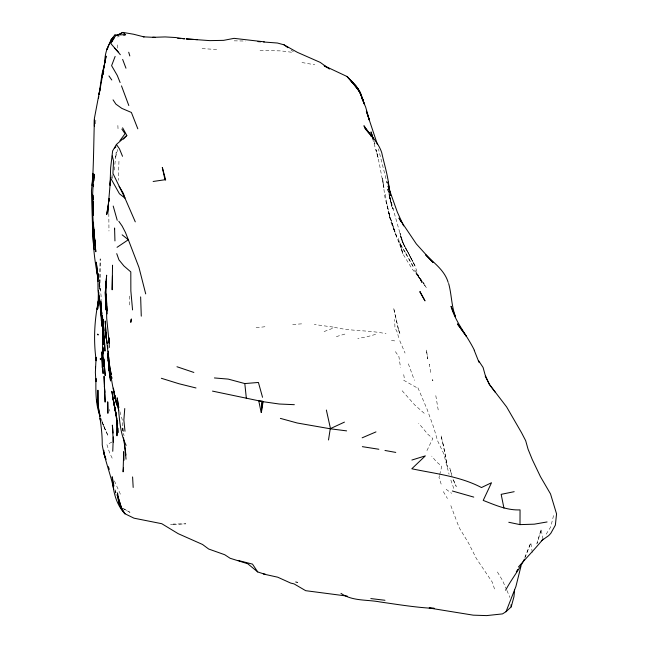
<?xml version="1.0" encoding="UTF-8"?>
<svg xmlns="http://www.w3.org/2000/svg" width="648" height="648" viewBox="0 0 648 648"><rect width="100%" height="100%" fill="white"/><g stroke="black" fill="none" stroke-linecap="round" stroke-linejoin="round"><path stroke-width="0.49" stroke-dasharray="3.24 2.43" d="M108.815 213.403L108.969 231.036M118.957 161.287L118.373 180.298M99.055 288.822L100.181 258.819L100.464 273.359L99.622 290.012M95.604 123.468L95.855 120.512L95.548 123.363M111.788 177.714L112.128 174.774L111.78 177.593M112.347 178.451L112.768 176.531M439.457 475.591L438.996 477.479L441.28 484.469M439.692 474.652L441.798 466.155L436.598 462L431.762 456.135M114.218 170.027L116.227 152.207L115.636 157.172L117.661 149.396M553.546 515.573L550.719 526.954L545.608 535.062M543.048 539.12L541.129 529.61L537.224 543.356M536.763 543.883L541.129 529.61M532.292 552.363L530.793 542.854L525.163 557.418M524.775 557.483L530.793 542.854M426.943 450.611L432.832 438.502L427.899 434.306L418.673 423.257M111.991 442.058L106.928 444.633L109.609 452.863L112.396 458.614M324.105 331.549L333.234 328.099M336.353 336.612L345.384 333.923M117.409 37.009L119.232 36.49M375.557 334.384L366.614 336.895L357.761 338.459M391.481 340.427L396.851 341.229M256.106 327.758L265.17 326.714M292.702 324.478L301.879 323.838M260.026 50.447L281.086 50.9L292.92 52.407M234.163 40.84L245.592 41.035M202.103 48.624L217.461 49.523M333.04 327.07L314.296 324.478M301.976 62.532L314.79 64.792M334.457 327.289C351.402 331.411 369.085 329.986 386.038 333.744M416.348 387.407L403.785 380.311L404.36 378.489L403.429 372.859M122.44 508.154L129.551 512.106L130.726 513.759M123.8 508.842L129.551 512.106M446.14 489.313L451.656 493.314M291.025 50.001L293.35 51.727M424.213 413.27L414.858 405.073L401.72 390.282M395.393 351.629L398.917 356.643L400.521 367.562M497.421 571.981L502.362 580.187L506.201 588.74M443.329 491.605L447.444 498.515M421.848 282.398L414.752 270.005L421.848 282.398L417.093 274.282L426.522 287.923L416.097 272.921L424.148 283.865L412.16 268.928L402.789 253.757L398.237 238.189M114.413 480.897L121.338 496.344M418.689 276.931L415.052 265.972L405.875 248.314L412.363 260.707M408.337 252.801L415.052 265.972L402.044 241.072L406.571 250.436L400.213 236.002L403.955 245.389L400.002 233.069L401.979 240.359L389.286 195.388L393.093 209.15L390.979 202.079M399.784 340.767L405.065 353.079M453.057 479.415L456.249 486.51L452.774 478.346M101.874 421.986L108.135 435.974L102.238 422.852M417.928 387.796L427.089 409.277L433.812 427.729L437.513 440.616L443.661 453.527L449.08 474.239M450.838 505.651L456.451 520.474M506.947 590.49L509.919 597.472M115.692 493.663L116.446 495.469M457.01 522.118L459.408 528.039L468.488 542.975L476.426 558.616L492.383 582.309L495.129 590.976M453.746 488.43L450.109 477.779M101.145 418.673L105.268 429.851L102.182 422.026M109.245 409.382L109.885 411.172M408.37 363.844L414.42 380.416M392.056 223.358L396.924 237.605L390.987 222.191L386.508 202.314L390.104 217.364L396.924 237.605L401.177 248.257M374.05 141.337L374.892 143.937L373.993 141.167M391.57 221.802L395.013 232.381L388.355 211.548M115.069 489.726L116.583 494.384M372.519 138.324L378.278 158.404L375.978 149.623L379.234 163.183L383.883 187.628L382.458 177.633L384.936 197.219L390.72 220.838L388.598 212.317M119.904 411.626L122.148 419.378L123.655 434.03M452.085 476.572L449.809 467.994L451.859 475.713M114.963 490.803L115.449 492.707M429.47 364.946L429.308 364.306L430.977 374.05M386.759 181.869L387.05 183.019L378.432 148.886M389.659 197.446L391.943 206.874L389.002 193.59L391.943 206.874M398.577 337.649L397.418 332.521L394.94 327.613L394.705 319.415M122.359 428.028L124.043 435.748M115.109 490.844L115.498 492.723M435.804 395.636L438.202 409.925M385.39 194.335L386.905 205.149M122.269 428.045L122.65 430.993M99.411 282.423L101.08 295.674L101.129 300.623M99.395 282.471L100.294 290.247L99.039 279.215M98.852 283.573L99.33 289.502M117.863 125.469L118.058 129.47M129.268 296.087L129.559 305.872M117.58 44.882L117.604 49.791M173.769 524.038L170.74 524.629L185.798 523.835L173.769 524.038M405.405 252.477L398.447 240.951L413.667 267.413L405.405 252.477M398.512 329.468L393.611 307.978L398.342 329.387L400.156 334.473L398.512 329.468M402.789 253.757L400.002 242.935L402.789 253.757M389.926 197.956L387.407 188.05L390.89 202.144L389.926 197.956M432.759 380.23L432.605 379.582L432.88 380.741L432.759 380.23M443.2 444.641L441.013 435.391L444.836 452.255L447.282 466.722L443.2 444.641M427.761 358.879L426.376 349.709L427.761 358.879"/><path stroke-width="0.97" d="M93.62 238.707L93.531 222.709M103.421 358.328L103.421 360.199L103.429 358.214M117.118 420.414L116.972 435.82L117.094 421.338M98.399 290.255L98.067 308.408M547.074 521.956L534.292 524.175L519.996 524.621L520.052 509.887C507.06 510.503 495.056 504.986 483.214 500.41L491.516 482.736L481.472 487.547C459.837 476.183 435.351 473.761 411.812 468.771L425.339 455.86L411.885 460.04M93.272 222.207C92.437 240.611 94.146 259.038 97.864 277.069L97.006 271.625L98.091 281.621M117.96 428.142L117.936 432.702L117.167 422.375L111.837 391.295L117.596 423.509M112.428 276.234L112.161 289.802L112.533 265.186L112.509 268.199M98.302 305.508L98.852 298.752C94.47 319.156 93.247 340.038 96.22 360.734L96.115 357.307L95.369 372.503L95.912 381.632L95.928 378.392C95.783 390.906 95.459 404.085 100.043 415.943M102.992 347.182L102.838 354.108L103.097 348.122M93.855 180.922L94.357 174.255C91.473 194.578 92.413 215.209 94.26 235.564M98.828 292.305L98.431 301.636L98.796 298.38M103.267 344.129L103.348 342.136M92.988 197.122L92.85 199.981L92.899 195.113L92.98 215.525L92.761 205.376L92.996 211.41M93.482 186.632L93.571 184.729M112.76 451.3L113.303 436.963M92.964 174.272L92.251 185.62C93.701 163.62 93.709 141.596 94.406 119.54L94.422 126.271M95.45 367.967L95.54 366.606M262.197 401.185L261.16 412.42L258.755 400.853L262.197 401.185L261.371 412.476L263.08 401.703L212.504 391.109M135.286 221.851L124.951 198.094L119.443 193.784L110.63 178.054L110.055 185.263L110.67 167.597L112.631 150.879L116.413 144.447L126.814 135.464L122.618 127.818M124.756 408.532L123.857 420.082L124.999 431.252M514.585 589.842L513.961 596.735L511.215 606.852L506.023 611.696L502.484 613.899L486.624 615.6L473.251 615.163L429.203 608.027L434.192 608.278M110.63 178.054L107.706 212.795L108.581 204.29M113.311 442.09L112.371 425.145L113.108 433.026M123.476 468.002L123.088 471.849L123.703 451.648L124.003 460.299M108.872 201.455L109.164 198.62L106.669 214.618L107.803 208.705M93.02 173.324L91.441 191.103L92.794 235.637L93.596 244.701M98.852 298.752L97.151 309.307L98.885 297.57M99.023 94.535L102.044 73.961L104.587 64.039L99.087 94.592L100.003 88.8M98.472 98.431L98.78 96.503M328.512 439.984L330.253 428.782L297.197 422.998L280.382 418.381M101.744 77.922L106.094 56.109L104.814 63.14C104.498 52.601 108.37 42.679 116.081 35.519L114.753 35.032L111.027 39.86L106.912 49.361L107.941 47.774M108.176 206.736L108.556 204.768M100.019 88.711L94.365 118.576L94.406 126.271M520.984 566.166L515.881 586.61L506.023 611.696M115.133 56.433L111.602 65.675L117.272 75.452L120.115 82.523M524.418 559.135C519.064 569.965 511.313 579.401 505.626 590.247M112.096 41.221L110.897 43.602L120.334 54.707M516.318 571.828L517.752 569.422M112.064 41.423L114.639 37.454M119.945 140.648L125.056 133.723L121.864 129.106M518.384 567.049C526.532 557.693 535.167 548.824 543.048 539.12M111.027 39.86L113.343 37.365M123.395 139.109L126.814 135.464M114.647 148.084L115.943 146.877M541.396 540.797L548.751 535.572L550.8 533.345L555.36 525.163L556.559 513.888L550.525 493.938L540.416 476.596L532.3 459.602L528.055 449.169L525.682 440.697L521.51 432.653L506.623 406.928L489.758 384.896L485.222 376.229M117.045 247.325L128.336 239.744L125.445 232.446L122.124 226.022L118.819 221.284M116.689 35.405L122.845 32.4L133.52 34.223L144.083 36.904M117.806 35.235L122.845 32.4L125.615 34.692L123.792 35.211M344.453 422.115L330.472 428.587L326.365 410.046M362.151 437.821L375.978 431.9M514.172 491.686L501.163 494.343L503.942 508.121M153.139 181.472L164.989 179.739L165.677 180.079L162.308 167.411L164.989 179.739M214.415 377.946L228.234 379.104L244.806 383.567L258.414 382.458L262.537 397.289M114.753 35.032L125.615 34.692M434.152 608.407C416.073 607.524 398.091 604.535 380.149 601.976C366.954 599.416 352.536 601.393 340.978 593.365M155.577 37.406L152.596 37.341L165.175 36.928L175.608 37.527L184.664 38.807L182.687 38.686M294.346 404.684L279.288 404.02L263.08 401.703M143.216 36.831L154.645 37.398M177.746 38.386L180.711 38.564M263.606 41.99L277.441 43.027L284.043 44.834L297.311 52.31L320.242 62.402L329.435 69.044M197.389 39.674L186.073 38.912L209.831 40.622L223.633 40.354L234.041 38.354L264.279 41.837M257.936 41.61L260.731 41.804M347.198 596.103L305.686 590.684L294.054 583.88L290.814 583.127L277.717 577.198L265.55 574.501L257.726 571.941L247.73 563.744L230.121 558.268L224.702 554.72L208.664 549.018L202.508 544.458L178.176 533.669L161.765 523.706L134.006 518.181L124.886 513.734C115.417 503.585 112.914 490.042 112.193 476.75L113.748 484.267M263.363 573.998L265.291 574.217M370.81 598.566L384.977 600.283M346.623 430.88L330.253 428.782M362.362 446.658L378.845 449.258M384.969 450.465L395.758 452.417M508.793 522.272L519.996 524.621M195.996 387.974L178.945 383.738L161.344 378.278M238.108 560.447L252.493 564.116L257.726 571.941M452.353 490.99L473.761 497.105M295.723 581.993L297.643 582.52M176.969 366.744L193.865 372.446M327.175 67.675L324.162 65.748L347.069 76.521L355.938 85.544L360.588 93.085L364.613 104.668L361.446 97.062L365.634 107.033L369.498 120.488L366.347 111.132L377.29 144.083M284.043 44.834L287.923 47.709M122.148 234.843L128.336 239.744L138.964 267.43L145.711 293.9M114.68 48.163L118.73 52.399M489.758 384.896L495.339 392.348M108.945 75.938L111.796 79.996M116.413 144.447L119.483 148.902L122.521 156.298M368.752 132.824L363.909 125.761C369.895 134.727 378.383 142.212 381.745 152.726C384.588 165.783 388.792 178.143 389.31 191.565M370.364 135.181L371.442 136.752M478.427 360.474L483.068 367.416L485.109 374.819L489.272 384.377M113.052 99.849L115.927 104.15L121.8 108.37L131.39 112.46L137.822 128.822M119.102 186.284L123.444 193.501L124.951 198.094L112.93 173.405L113.554 160.963L112.242 155.933M400.958 221.592L398.966 218.084L416.3 243.891L432.977 262.375L425.76 254.956C434.225 263.007 444.795 270.718 448.181 282.447M474.215 349.944C466.941 335.129 455.633 322.558 451.024 306.277L455.495 316.702C451.373 306.026 451.672 294.419 448.643 283.492M359.608 91.992L358.344 89.23L347.069 76.521L358.344 89.23L363.212 100.481L359.964 92.834M403.599 225.885L397.313 212.074L388.095 186.187L390.655 195.461M113.74 489.208C110.687 474.336 104.676 459.975 102.23 444.836C102.376 429.632 99.419 414.704 96.949 399.759L100.189 416.227M121.492 85.876L128.806 105.527M474.215 350.276L479.002 362.345M122.65 59.413L125.971 68.21M126.149 445.395C118.673 430.466 119.702 413.797 117.142 397.807L118.892 407.73M116.737 253.643L118.94 259.856L123.889 265.923L130.807 271.917L130.856 290.928L132.556 309.922M104.044 454.062L105.883 459.416M108.354 466.673L109.277 469.411M373.199 138.737L370.988 131.909L373.394 139.312M113.862 486L113.254 484.137L113.74 486.041M103.494 451.591L105.899 459.23M113.206 206.048L117.223 220.296M128.717 52.237L129.811 55.931M118.819 410.306C110.403 385.05 108.969 358.271 105.64 332.043L106.572 338.726M116.227 401.574L114.137 394.446L116.802 405.057L114.785 395.191M116.405 415.554L112.914 398.123L116.276 415.247L114.259 405.032M100.764 421.297L100.116 418.406L100.707 421.119M113.376 388.29L114.388 393.223M390.671 195.34L387.99 181.975L388.913 188.69M110.233 369.562L111.132 374.487M111.845 378.432L111.456 376.277L111.821 378.181M113.343 388.225L113.675 390.064M114.008 391.902L115.182 398.35L114.08 391.724M111.148 374.317L109.131 362.718L109.285 363.876L108.743 356.91M116.583 417.093L116.891 418.94M117.199 420.787L117.661 423.557M125.963 455.05L123.533 437.87M98.213 278.753L96.285 262.181L98.002 278.008L97.872 273.262L97.986 289.543L102.781 326.171L102.611 346.542L103.761 366.42L103.599 358.636M101.428 309.355L100.805 301.15L101.428 306.982M102.416 316.224L103.988 330.537M93.871 246.702L94.292 249.707M106.831 340.637L107.236 343.505M107.503 345.416L107.9 348.284M101.404 309.258L101.145 307.387L101.485 313.34L103.486 323.798L103.226 319.44L104.984 351.103L104.279 336.174M101.793 312.061L102.052 313.924M102.311 315.795L102.57 317.658L102.36 315.714M93.911 234.706L93.458 224.257L93.911 234.706L95.839 251.74L94.211 236.569L95.369 246.337L94.462 237.524M117.361 420.43L117.604 422.423M109.374 370.915L110.557 380.967L109.058 370.575L107.795 353.346L109.139 368.906M103.793 450.222L104.223 454.086M244.806 383.567L246.378 398.544M126.036 459.181L124.343 441.774M93.749 230.672L94.243 235.378M94.438 237.257L94.827 241.024L94.503 237.136M511.013 604.859L511.215 606.852M100.513 305.856L101.177 312.668L99.185 295.772M100.464 306.99L102.068 326.519L101.542 316.937M108.208 351.143L108.572 354.958M102.271 319.391L102.692 324.34M93.855 229.351L94.26 234.212M99.978 301.053L100.14 303.029M108.548 363.884L109.058 370.575L107.795 353.346M107.147 313.875L106.272 294.022L106.863 311.048L106.661 306.107M102.254 319.383L103.218 344.015M102.036 357.858L103.105 373.564L101.922 351.84L102.182 367.505M108.921 338.224L109.204 343.124L106.701 318.387L106.345 298.185L106.58 304.123M132.589 476.936L133.18 487.45M101.436 315.025L101.226 311.194L101.42 316.783L101.226 310.433M108.872 337.486L109.358 347.466M103.032 328.293L103.372 335.186M92.988 204.266L92.842 201.277L92.964 210.284M93.531 225.464L93.417 222.548L93.531 225.512L93.531 223.698M102.643 319.432L102.716 321.449M102.838 325.118L103.056 344.218M92.931 209.936L92.996 211.831M140.64 296.897L141.272 316.159M102.83 324.729L103.008 330.253M114.947 240.918L114.566 227.999L114.607 229.295M101.226 311.081L101.315 320.833M105.77 287.736L106.021 310.06L105.284 292.718L106.637 275.295L105.284 292.718L105.503 298.987L106.078 281.475L105.77 287.736M107.738 401.987L107.892 413.149L107.738 401.987M97.921 390.323L97.994 405.883L97.921 390.323M131.277 319.124L130.823 322.21L131.277 319.124M103.51 71.709L102.967 74.455L103.656 70.997L103.51 71.709M420.131 291.875L419.774 291.681L424.999 300.875L420.131 291.875M368.752 132.638L364.946 128.393L372.341 136.85L368.752 132.638M355.08 85.585L351.07 80.87L360.588 93.085L355.08 85.585M462.996 331.59L457.415 323.903L466.414 336.328L462.996 331.59M124.886 513.734C119.848 507.886 117.855 500.467 117.515 492.909L118.835 503.042L124.886 513.734M121.978 509.595L117.968 496.668L121.978 509.595M98.034 334.87L97.816 334.214L98.034 334.87M100.416 359.186L100.286 358.644L100.481 359.648L100.416 359.186M110.338 377.282L108.224 359.988L110.338 377.282M105.195 375.484L103.826 359L105.195 375.484M106.24 338.556L105.235 321.157L106.24 338.556M104.709 392.413L104.044 376.261L105.138 402.116L104.401 386.006L104.709 392.413"/></g></svg>
